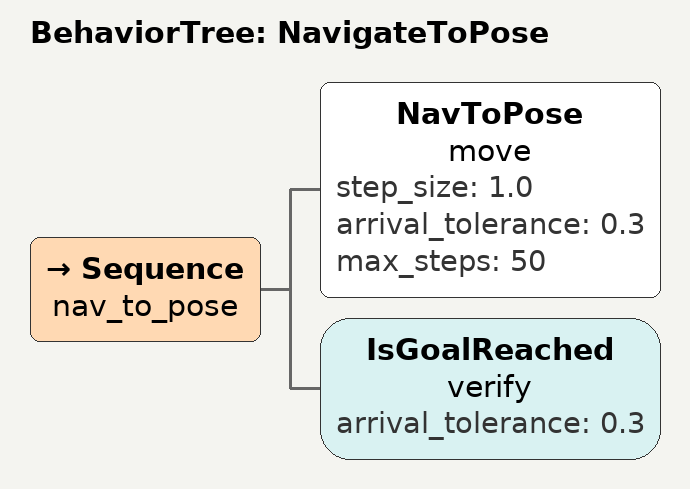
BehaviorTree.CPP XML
<?xml version="1.0" encoding="UTF-8"?>
<root BTCPP_format="3">

    <BehaviorTree ID="NavigateToPose">
        <Sequence name="nav_to_pose">

            <NavToPose name="move"
                       step_size="1.0"
                       arrival_tolerance="0.3"
                       max_steps="50"/>

            <IsGoalReached name="verify" arrival_tolerance="0.3"/>

        </Sequence>
    </BehaviorTree>

</root>
